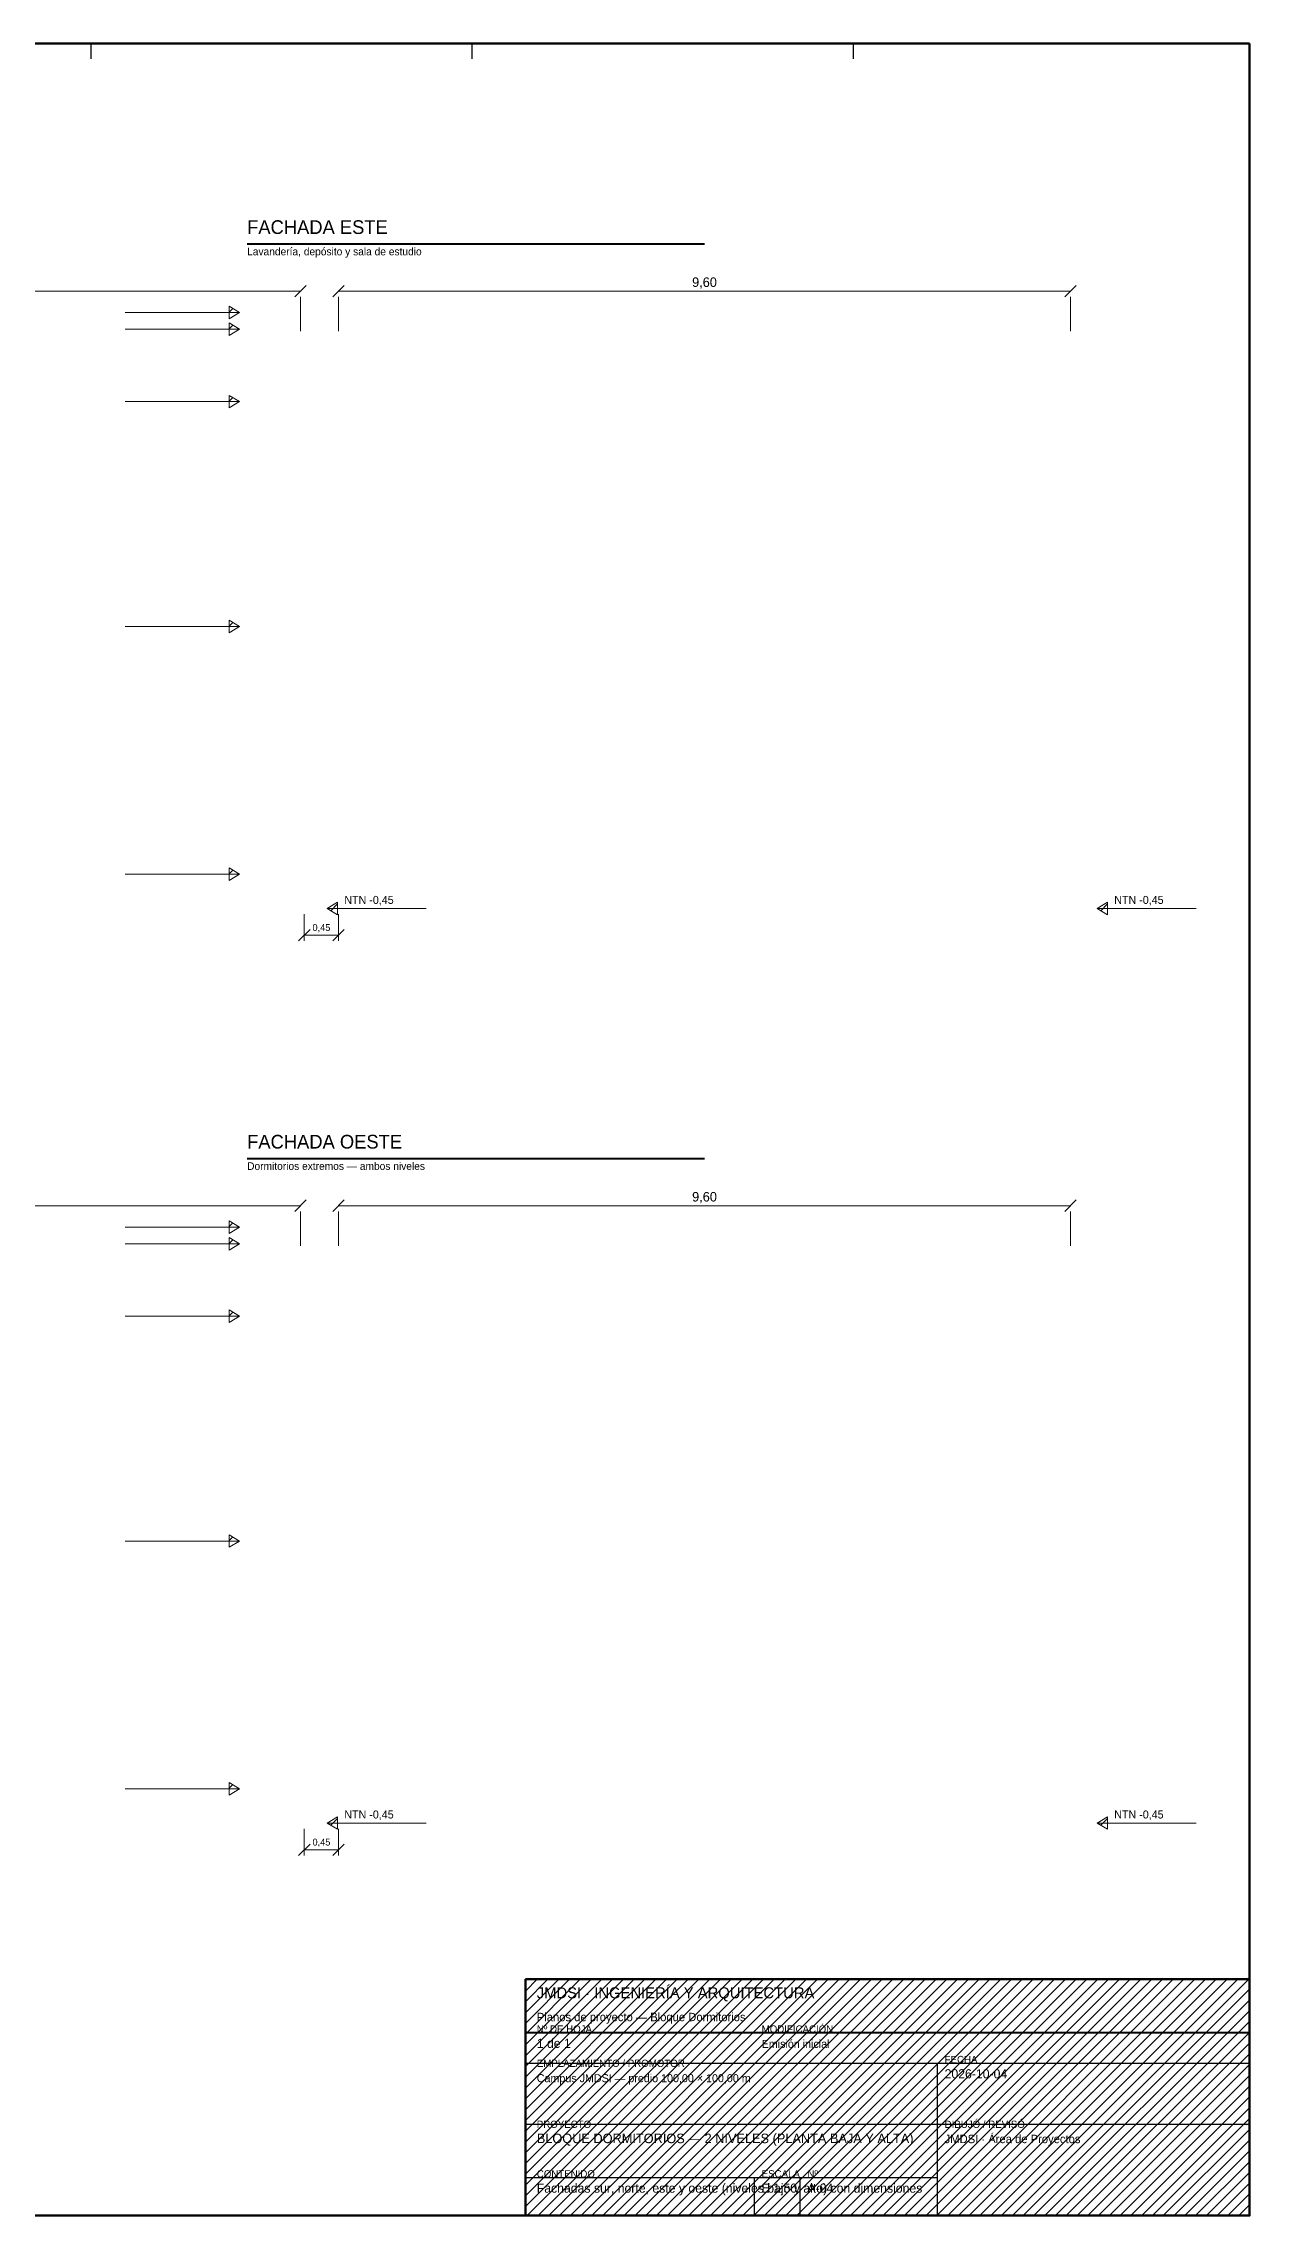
# Model space of a CAD drawing. Header units: metres. Extents: x -1.4 to 41.5, y -29.1 to 7.2.
# Drawn here: x 25.63 to 41.45, y -29.1 to -0.6 of the extents above; entities that cross this region are included whole.
import ezdxf
from ezdxf.enums import TextEntityAlignment as Align

# ---------------------------------------------------------------- set-up
doc = ezdxf.new("R2010")
doc.units = ezdxf.units.M
for name, color, linetype, lineweight in [('cota', 7, 'CONTINUOUS', 13), ('cota-texto', 7, 'CONTINUOUS', 5), ('hatch', 7, 'CONTINUOUS', 9), ('marco', 7, 'CONTINUOUS', 70), ('marco-fino', 7, 'CONTINUOUS', 25), ('marco-medio', 7, 'CONTINUOUS', 40), ('nivel', 7, 'CONTINUOUS', 20), ('sombra', 7, 'CONTINUOUS', 5), ('texto', 7, 'CONTINUOUS', 5), ('texto-suave', 7, 'CONTINUOUS', 5)]:
    doc.layers.add(name, color=color, linetype=linetype, lineweight=lineweight)

msp = doc.modelspace()

# ---------------------------------------------------------------- linework, layer by layer
at = {"layer": 'cota'}
for p, q in [((5, -3.85), (29, -3.85)), ((28.925, -3.925), (29.075, -3.775)), ((29, -4.375), (29, -3.925)), ((29.425, -3.925), (29.575, -3.775)), ((29.5, -3.85), (39.1, -3.85)), ((29.5, -4.375), (29.5, -3.925)), ((39.025, -3.925), (39.175, -3.775)), ((39.1, -4.375), (39.1, -3.925)), ((28.975, -12.375), (29.125, -12.225)), ((29.05, -12.025), (29.05, -12.375)), ((29.425, -12.375), (29.575, -12.225)), ((29.5, -12.025), (29.5, -12.375)), ((29.5, -12.3), (29.05, -12.3)), ((5, -15.85), (29, -15.85)), ((28.925, -15.925), (29.075, -15.775)), ((29, -16.375), (29, -15.925)), ((29.425, -15.925), (29.575, -15.775)), ((29.5, -15.85), (39.1, -15.85)), ((29.5, -16.375), (29.5, -15.925)), ((39.025, -15.925), (39.175, -15.775)), ((39.1, -16.375), (39.1, -15.925)), ((29.05, -24.025), (29.05, -24.375)), ((29.5, -24.025), (29.5, -24.375)), ((28.975, -24.375), (29.125, -24.225)), ((29.5, -24.3), (29.05, -24.3)), ((29.425, -24.375), (29.575, -24.225))]:
    msp.add_line(p, q, dxfattribs=at)
at = {"layer": 'hatch'}
for p, q in [((28.065, -4.124), (28.112, -4.076)), ((28.065, -4.344), (28.112, -4.296)), ((28.065, -5.294), (28.112, -5.246)), ((28.065, -8.244), (28.112, -8.196)), ((28.065, -11.494), (28.112, -11.446)), ((29.397, -11.979), (29.485, -11.891)), ((39.497, -11.979), (39.585, -11.891)), ((28.065, -16.124), (28.112, -16.076)), ((28.065, -16.344), (28.112, -16.296)), ((28.065, -17.294), (28.112, -17.246)), ((28.065, -20.244), (28.112, -20.196)), ((28.065, -23.494), (28.112, -23.446)), ((29.397, -23.979), (29.485, -23.891)), ((39.497, -23.979), (39.585, -23.891)), ((31.95, -28.983), (34.933, -26)), ((31.95, -28.842), (34.792, -26)), ((31.95, -28.701), (34.651, -26)), ((31.95, -28.559), (34.509, -26)), ((31.95, -28.418), (34.368, -26)), ((31.95, -28.276), (34.226, -26)), ((31.95, -28.135), (34.085, -26)), ((31.95, -27.993), (33.943, -26)), ((31.95, -27.852), (33.802, -26)), ((31.95, -27.711), (33.661, -26)), ((31.95, -27.569), (33.519, -26)), ((31.95, -27.428), (33.378, -26)), ((31.95, -27.286), (33.236, -26)), ((31.95, -27.145), (33.095, -26)), ((31.95, -27.003), (32.953, -26)), ((31.95, -26.862), (32.812, -26)), ((31.95, -26.721), (32.671, -26)), ((31.95, -26.579), (32.529, -26)), ((31.95, -26.438), (32.388, -26)), ((31.95, -26.296), (32.246, -26)), ((31.95, -26.155), (32.105, -26)), ((31.95, -26.013), (31.963, -26)), ((31.975, -29.1), (35.075, -26)), ((32.116, -29.1), (35.216, -26)), ((32.258, -29.1), (35.358, -26)), ((32.399, -29.1), (35.499, -26)), ((32.54, -29.1), (35.64, -26)), ((32.682, -29.1), (35.782, -26)), ((32.823, -29.1), (35.923, -26)), ((32.965, -29.1), (36.065, -26)), ((33.106, -29.1), (36.206, -26)), ((33.248, -29.1), (36.348, -26)), ((33.389, -29.1), (36.489, -26)), ((33.53, -29.1), (36.63, -26)), ((33.672, -29.1), (36.772, -26)), ((33.813, -29.1), (36.913, -26)), ((33.955, -29.1), (37.055, -26)), ((34.096, -29.1), (37.196, -26)), ((34.238, -29.1), (37.338, -26)), ((34.379, -29.1), (37.479, -26)), ((34.52, -29.1), (37.62, -26)), ((34.662, -29.1), (37.762, -26)), ((34.803, -29.1), (37.903, -26)), ((34.945, -29.1), (38.045, -26)), ((35.086, -29.1), (38.186, -26)), ((35.227, -29.1), (38.327, -26)), ((35.369, -29.1), (38.469, -26)), ((35.51, -29.1), (38.61, -26)), ((35.652, -29.1), (38.752, -26)), ((35.793, -29.1), (38.893, -26)), ((35.935, -29.1), (39.035, -26)), ((36.076, -29.1), (39.176, -26)), ((36.217, -29.1), (39.317, -26)), ((36.359, -29.1), (39.459, -26)), ((36.5, -29.1), (39.6, -26)), ((36.642, -29.1), (39.742, -26)), ((36.783, -29.1), (39.883, -26)), ((36.925, -29.1), (40.025, -26)), ((37.066, -29.1), (40.166, -26)), ((37.207, -29.1), (40.307, -26)), ((37.349, -29.1), (40.449, -26)), ((37.49, -29.1), (40.59, -26)), ((37.632, -29.1), (40.732, -26)), ((37.773, -29.1), (40.873, -26)), ((37.914, -29.1), (41.014, -26)), ((38.056, -29.1), (41.156, -26)), ((38.197, -29.1), (41.297, -26)), ((38.339, -29.1), (41.439, -26)), ((38.48, -29.1), (41.45, -26.13)), ((38.622, -29.1), (41.45, -26.272)), ((38.763, -29.1), (41.45, -26.413)), ((38.904, -29.1), (41.45, -26.554)), ((39.046, -29.1), (41.45, -26.696)), ((39.187, -29.1), (41.45, -26.837)), ((39.329, -29.1), (41.45, -26.979)), ((39.47, -29.1), (41.45, -27.12)), ((39.612, -29.1), (41.45, -27.262)), ((39.753, -29.1), (41.45, -27.403)), ((39.894, -29.1), (41.45, -27.544)), ((40.036, -29.1), (41.45, -27.686)), ((40.177, -29.1), (41.45, -27.827)), ((40.319, -29.1), (41.45, -27.969)), ((40.46, -29.1), (41.45, -28.11)), ((40.601, -29.1), (41.45, -28.251)), ((40.743, -29.1), (41.45, -28.393)), ((40.884, -29.1), (41.45, -28.534)), ((41.026, -29.1), (41.45, -28.676)), ((41.167, -29.1), (41.45, -28.817)), ((41.309, -29.1), (41.45, -28.959))]:
    msp.add_line(p, q, dxfattribs=at)
at = {"layer": 'marco'}
for p, q in [((1.25, -0.6), (41.45, -0.6)), ((41.45, -0.6), (41.45, -29.1)), ((41.45, -29.1), (1.25, -29.1))]:
    msp.add_line(p, q, dxfattribs=at)
msp.add_lwpolyline([(31.95, -26), (41.45, -26), (41.45, -29.1), (31.95, -29.1)], close=True, dxfattribs=at)
at = {"layer": 'marco-fino'}
for p, q in [((26.25, -0.6), (26.25, -0.8)), ((31.25, -0.6), (31.25, -0.8)), ((36.25, -0.6), (36.25, -0.8)), ((31.95, -27.1), (41.45, -27.1)), ((37.35, -27.1), (37.35, -29.1)), ((31.95, -27.9), (41.45, -27.9)), ((31.95, -28.6), (37.35, -28.6)), ((34.95, -28.6), (34.95, -29.1)), ((35.55, -28.6), (35.55, -29.1))]:
    msp.add_line(p, q, dxfattribs=at)
at = {"layer": 'marco-medio'}
for p, q in [((28.3, -3.23), (34.3, -3.23)), ((28.3, -15.23), (34.3, -15.23)), ((31.95, -26.7), (41.45, -26.7))]:
    msp.add_line(p, q, dxfattribs=at)
at = {"layer": 'nivel'}
for p, q in [((28.2, -4.13), (26.7, -4.13)), ((28.2, -4.35), (26.7, -4.35)), ((28.2, -5.3), (26.7, -5.3)), ((28.2, -8.25), (26.7, -8.25)), ((28.2, -11.5), (26.7, -11.5)), ((29.35, -11.95), (30.65, -11.95)), ((39.45, -11.95), (40.75, -11.95)), ((28.2, -16.13), (26.7, -16.13)), ((28.2, -16.35), (26.7, -16.35)), ((28.2, -17.3), (26.7, -17.3)), ((28.2, -20.25), (26.7, -20.25)), ((28.2, -23.5), (26.7, -23.5)), ((29.35, -23.95), (30.65, -23.95)), ((39.45, -23.95), (40.75, -23.95))]:
    msp.add_line(p, q, dxfattribs=at)
for points in [[(28.2, -4.13), (28.065, -4.047), (28.065, -4.213)], [(28.2, -4.13), (28.065, -4.047), (28.065, -4.213)], [(28.2, -4.35), (28.065, -4.268), (28.065, -4.433)], [(28.2, -4.35), (28.065, -4.268), (28.065, -4.433)], [(28.2, -5.3), (28.065, -5.218), (28.065, -5.383)], [(28.2, -5.3), (28.065, -5.218), (28.065, -5.383)], [(28.2, -8.25), (28.065, -8.168), (28.065, -8.333)], [(28.2, -8.25), (28.065, -8.168), (28.065, -8.333)], [(28.2, -11.5), (28.065, -11.418), (28.065, -11.583)], [(28.2, -11.5), (28.065, -11.418), (28.065, -11.583)], [(29.35, -11.95), (29.485, -11.867), (29.485, -12.033)], [(29.35, -11.95), (29.485, -11.867), (29.485, -12.033)], [(39.45, -11.95), (39.585, -11.867), (39.585, -12.033)], [(39.45, -11.95), (39.585, -11.867), (39.585, -12.033)], [(28.2, -16.13), (28.065, -16.048), (28.065, -16.213)], [(28.2, -16.13), (28.065, -16.048), (28.065, -16.213)], [(28.2, -16.35), (28.065, -16.268), (28.065, -16.433)], [(28.2, -16.35), (28.065, -16.268), (28.065, -16.433)], [(28.2, -17.3), (28.065, -17.218), (28.065, -17.383)], [(28.2, -17.3), (28.065, -17.218), (28.065, -17.383)], [(28.2, -20.25), (28.065, -20.168), (28.065, -20.332)], [(28.2, -20.25), (28.065, -20.168), (28.065, -20.332)], [(28.2, -23.5), (28.065, -23.418), (28.065, -23.582)], [(28.2, -23.5), (28.065, -23.418), (28.065, -23.582)], [(29.35, -23.95), (29.485, -23.868), (29.485, -24.032)], [(29.35, -23.95), (29.485, -23.868), (29.485, -24.032)], [(39.45, -23.95), (39.585, -23.868), (39.585, -24.032)], [(39.45, -23.95), (39.585, -23.868), (39.585, -24.032)]]:
    msp.add_lwpolyline(points, close=True, dxfattribs=at)
at = {"layer": 'sombra'}
msp.add_lwpolyline([(31.95, -26), (41.45, -26), (41.45, -29.1), (31.95, -29.1)], close=True, dxfattribs=at)

# ---------------------------------------------------------------- texts
at = {"layer": 'cota-texto'}
for s, height, p in [('9,60', 0.125, (34.3, -3.795)), ('0,45', 0.09, (29.275, -12.245)), ('9,60', 0.125, (34.3, -15.795)), ('0,45', 0.09, (29.275, -24.245))]:
    msp.add_text(s, height=height, dxfattribs=at).set_placement(p, align=Align.CENTER)
at = {"layer": 'texto'}
for s, height, p in [('FACHADA ESTE', 0.18, (28.3, -3.1)), ('NTN -0,45', 0.105, (29.575, -11.89)), ('NTN -0,45', 0.105, (39.675, -11.89)), ('FACHADA OESTE', 0.18, (28.3, -15.1)), ('NTN -0,45', 0.105, (29.575, -23.89)), ('NTN -0,45', 0.105, (39.675, -23.89)), ('JMDSI · INGENIERÍA Y ARQUITECTURA', 0.145, (32.1, -26.25)), ('1 de 1', 0.12, (32.1, -26.9)), ('Emisión inicial', 0.105, (35.05, -26.9)), ('Campus JMDSI — predio 100,00 × 100,00 m', 0.105, (32.1, -27.35)), ('2026-10-04', 0.12, (37.45, -27.3)), ('BLOQUE DORMITORIOS — 2 NIVELES (PLANTA BAJA Y ALTA)', 0.125, (32.1, -28.15)), ('JMDSI · Área de Proyectos', 0.11, (37.45, -28.15)), ('Fachadas sur, norte, este y oeste (niveles bajo y alto) con dimensiones', 0.12, (32.1, -28.8)), ('E 1:50', 0.12, (35.05, -28.8)), ('A-04', 0.12, (35.65, -28.8))]:
    msp.add_text(s, height=height, dxfattribs=at).set_placement(p)
at = {"layer": 'texto-suave'}
for s, height, p in [('Lavandería, depósito y sala de estudio', 0.1, (28.3, -3.38)), ('Dormitorios extremos — ambos niveles', 0.1, (28.3, -15.38)), ('Planos de proyecto — Bloque Dormitorios', 0.11, (32.1, -26.55)), ('Nº DE HOJA', 0.095, (32.1, -26.7)), ('MODIFICACIÓN', 0.095, (35.05, -26.7)), ('EMPLAZAMIENTO / PROMOTOR', 0.095, (32.1, -27.15)), ('FECHA', 0.095, (37.45, -27.1)), ('PROYECTO', 0.095, (32.1, -27.95)), ('DIBUJÓ / REVISÓ', 0.095, (37.45, -27.95)), ('CONTENIDO', 0.095, (32.1, -28.6)), ('ESCALA', 0.095, (35.05, -28.6)), ('Nº', 0.095, (35.65, -28.6))]:
    msp.add_text(s, height=height, dxfattribs=at).set_placement(p)

doc.saveas('drawing.dxf')
